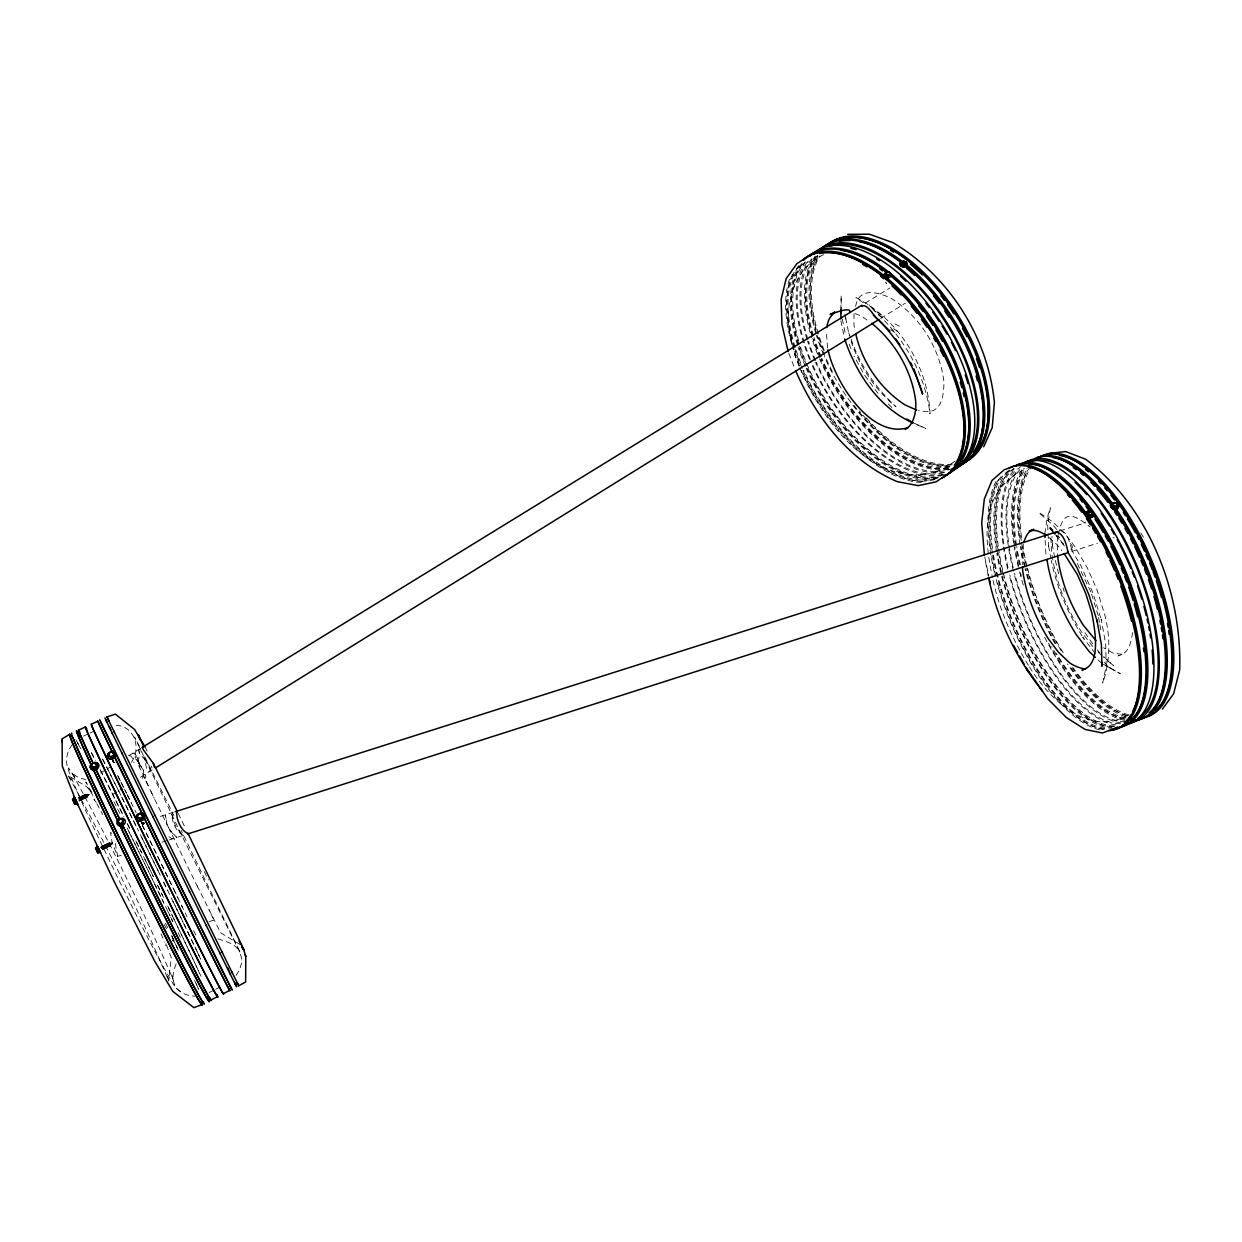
<?xml version="1.0" encoding="UTF-8"?>
<svg xmlns="http://www.w3.org/2000/svg" width="1242" height="1242" viewBox="0 0 1242 1242"><rect width="100%" height="100%" fill="white"/><g stroke="black" fill="none" stroke-linecap="round" stroke-linejoin="round"><path stroke-width="0.75" stroke-dasharray="5 3.75" d="M840.896 309.832L841.176 295.394L841.16 309.879M854.015 313.729L853.922 325.094L855.039 330.419M78.417 797.923L78.976 797.333L80.466 799.18M80.093 799.817L78.665 797.969M79.24 797.535L80.016 798.28M79.41 801.012L79.115 799.926M80.093 798.032L79.271 797.286M79.209 800.453L79.302 799.211M80.016 799.289L80.777 800.36L80.14 797.38M79.488 800.236L79.519 799.351M80.792 798.823L79.799 796.945L80.792 798.094M79.69 800.547L80.078 799.832M80.513 800.159C82.065 801.851 79.581 796.075 80.916 797.643M81.894 797.581L81.18 796.308L81.739 797.255M81.615 799.972L80.947 797.752M81.755 796.138L82.158 796.712M82.003 795.936L82.717 797.193M81.32 798.901C84.44 801.711 78.696 794.632 81.615 797.706M83.773 797.643L82.282 795.796L82.64 796.696M83.882 798.28C80.683 791.527 84.891 801.804 82.826 797.085M82.376 798.575L82.702 799.46L82.267 797.348M83.711 796.184L82.826 795.548L84.347 798.606M82.345 798.575L81.46 796.184L82.903 798.885M83.4 795.641L85.186 798.311L84.735 796.914M83.323 797.752L83.261 799.211L83.09 797.69M85.139 797.007L84.208 794.911L85.807 797.38M84.27 798.249L84.021 798.28M85.589 795.47L84.487 794.771L85.046 795.718M83.913 797.302L84.363 798.373M84.906 798.435L83.928 795.035M85.325 794.74L87.111 797.426L85.667 794.538M85.17 797.116L85.388 797.628M86.381 795.532L85.496 795.035M86.179 794.771L77.982 798.125M84.751 796.184L86.288 797.799L86.117 796.277M86.49 794.29C85.729 793.7 89.936 797.597 86.8 794.818M86.987 794.802L87.188 795.222M87.359 794.445L87.903 795.672M88.027 794.383L87.251 794.29L88.291 794.896M87.701 795.812L87.468 796.557M88.073 795.765L87.98 794.632M102.698 848.534L102.077 846.019L102.729 847.541M102.465 846.966L102.186 846.159M102.434 849.311L102.496 849.652M103.117 846.935L102.636 845.755L103.629 847.603M102.915 845.957L104.468 848.829L103.598 847.96M102.481 848.736L103.039 849.466L102.776 848.364M103.94 846.811L103.474 845.367L103.567 847.153M102.993 847.696L103.909 849.093L102.589 846.47M104.017 845.429L104.949 846.485M104.949 846.765C107.48 850.987 103.164 842.433 105.073 846.019M104.84 847.929L104.017 848.131M105.943 844.653L105.322 845.398M106.439 844.871L105.741 844.312L107.185 845.429M105.787 846.376L106.346 847.323M105.741 845.321C104.965 844.125 107.883 849.062 105.943 846.718M107.278 844.467L107.107 843.644L108.023 845.041M107.014 845.103C106.377 840.958 107.883 850.832 106.61 845.973M107.728 845.445L107.806 847.246L106.89 845.849M108.023 846.532L107.449 845.585M107.961 843.349L108.815 843.861M108.784 843.271L109.933 845.103M108.691 844.312L108.768 842.852L109.467 843.66M108.908 845.429L108.644 846.842L108.178 845.662M108.877 843.939L109.7 842.868L110.429 844.762M109.312 845.631L109.125 846.144M109.451 845.445L109.684 845.88M109.715 842.945L111.392 844.156L111.33 843.085M109.995 844.917L110.321 846.05L109.063 844.327M110.01 845.181L110.305 844.529M110.864 843.473C111.469 844.529 109.141 841.703 110.538 844.948M110.833 844.234C111.19 845.243 108.737 846.004 102.527 849.419M111.469 843.784L111.268 843.349M111.702 843.877L111.345 844.746L111.516 843.458M142.209 823.198L142.349 822.747M142.566 822.918L142.939 823.725M144.382 822.778L144.445 823.275A1.847 1.537 -26.2 0 1 141.293 822.887A1.863 1.552 -26.2 0 0 144.103 822.763C143.467 824.657 145.283 823.679 141.681 822.98M1023.361 544.151L1021.84 555.127L1022.368 564.799M113.084 760.601L112.96 760.787A1.816 1.49 -24.6 0 0 113.286 760.787M113.146 760.725L113.286 761.672L112.944 760.973M1044.832 533.672L1047.208 517.867L1050.344 507.792L1047.689 525.319L1048.605 546.263L1048.17 543.763L1050.965 558.605M1058.013 536.28L1057.128 541.776L1057.749 557.285M1058.308 534.433C1063.152 511.114 1071.132 511.875 1090.119 527.012M140.393 748.476L137.924 763.939L154.21 798.218M1132.58 632.535C1130.748 643.496 1129.18 653.199 1118.033 655.885L1122.597 654.332L1113.375 653.292L1103.579 647.765M111.594 833.32L110.538 832.249L112.059 842.278L117.695 856.359L115.258 843.147M855.645 306.432C858.113 290.488 871.822 289.308 890.483 297.971C919.732 315.98 939.992 348.117 943.982 382.194C943.578 404.737 937.493 415.62 918.397 410.31M176.116 963.916C173.445 970.607 171.458 978.122 174.78 984.984L171.287 973.681L172.886 978.944C142.426 908.694 108.722 839.732 71.726 772.695L76.647 776.483L85.884 779.898M131.404 762.293C142.007 747.342 133.717 723.993 113.627 725.359M132.847 753.754L133.996 752.869L136.791 756.238L139.585 766.671M143.016 823.073L143.001 822.809A1.863 1.552 -26.1 0 1 141.278 822.592A1.847 1.537 -26.2 0 0 144.398 823.306M236.135 975.436L239.597 969.707L241.414 963.621L241.46 957.582L239.132 950.208L181.177 830.386M166.04 943.703L165.729 945.659M72.284 744.657C66.307 751.814 64.941 762.091 68.558 770.63C83.183 807.766 101.378 843.38 118.549 879.367C136.232 914.391 152.89 950.037 173.073 983.711C177.528 991.644 186.564 996.348 195.584 996.131M1004.871 483.185C981.025 507.668 985.9 546.558 992.451 577.421M110.321 845.709L112.479 843.101M89.176 794.368L87.033 796.852M143.746 775.039L143.342 769.466L135.657 758.955M144.74 778.812L145.919 777.306L144.662 772.198A11.861 1.413 58 0 1 140.175 764.994L136.48 759.731M1011.671 477.394L1016.204 473.497L1027.056 468.731M1000.571 486.864L1016.204 473.497M886.415 283.393L885.981 282.897M955.051 461.201L944.075 468.7L934.434 472.193M112.479 794.57L122.368 788.437M140.501 777.197L153.682 769.031L152.813 768.938M880.609 318.495L905.34 303.172M823.601 254.672C790.611 269.84 782.32 312.146 792.349 344.282M142.162 778.455L143.389 775.815L148.559 786.574M100.633 772.974L105.586 769.931M107.231 768.922L112.184 765.879M128.702 755.726L140.268 748.615M865.193 303.141L889.955 287.927M143.901 823.477L141.572 822.747M209.122 992.575L213.981 990.091M215.596 989.269L220.471 986.785M143.886 823.477L141.976 822.872M209.06 921.874L212.879 920.244L214.602 921.176L208.951 909.874M109.436 843.054L100.959 846.889L101.425 848.007M110.088 843.085L111.749 844.032M102.356 849.481L110.585 845.429L110.305 844.312M83.416 736.149L88.368 733.836M90.029 733.059L94.997 730.746M79.146 800.811L87.654 796.65M1029.494 666.876C1049.024 699.293 1089.172 737.81 1129.102 715.035M1115.425 720.546L1129.832 714.787M117.695 856.359L121.39 855.179M161.988 842.2L167.53 840.43M169.378 839.84L184.142 835.121M1071.768 551.432L1097.602 543.173M160.404 816.429L173.337 812.315M1059.861 530.877L1085.725 522.665M143.404 823.384L142.488 823.229M143.777 823.834L142.318 823.586M799.755 367.88C821.428 419.982 874.073 492.111 939.464 471.075M918.195 475.795L922.899 474.739M128.951 755.571C132.257 755.152 133.158 760.43 133.965 762.743M139.554 749.454L138.312 750.401L139.616 753.475L145.438 760.197M109.234 843.551L112.385 842.914M86.645 794.787L85.838 794.461L89.284 794.601M114.388 762.355L114.668 762.371M142.411 823.089L143.56 822.794A1.863 1.552 -26.1 0 1 141.138 822.577M141.557 822.716L144.212 823.089A1.847 1.552 -26.2 0 1 141.231 822.747M172.188 940.629L173.243 940.862M183.459 835.338C175.681 831.379 171.644 821.785 172.048 813.355C171.877 818.245 176.147 829.998 182.978 834.826M1112.91 537.662L1114.214 537.864M142.752 823.772L143.746 823.943M143.451 823.881L141.883 822.778M142.613 823.881L143.404 823.974M217.909 938.874C225.997 941.56 235.67 943.547 239.768 952.009L185.974 844.001L134.415 736.941L139.834 747.079M886.4 283.518L885.67 282.089M855.039 313.574L861.995 316.399L868.826 321.274M894.97 323.914L900.466 326.739M913.895 423.103L925.989 428.599L914.562 423.677M1061.351 530.986C1069.688 533.191 1069.626 547.986 1073.01 550.408L1072.017 545.44L1069.331 542.459M113.488 761.362L112.789 760.694A1.816 1.475 -24.7 0 0 113.301 762.045M869.85 306.2L882.984 317.02L879.507 315.872L868.841 304.771M890.623 329.472L897.066 334.269M1103.455 664.346L1120.331 673.754L1106.964 666.193L1110.674 668.413L1104.2 662.343M171.443 838.505L172.141 838.924L168.912 836.72M81.165 796.634L81.956 799.18M81.522 796.743L81.988 798.202M84.891 798.094L84.472 797.038M82.267 796.122L83.462 798.528M84.037 797.519L83.105 795.423L83.587 796.619M863.268 302.691L855.955 297.583C898.525 319.272 928.224 366.25 929.994 413.928C925.321 373.64 903.26 336.799 873.499 309.848M86.008 796.386L84.813 795.206M176.442 988.508L183.009 993.352M897.547 331.567L891.135 326.693M88.43 795.175L87.468 794.585M86.272 797.457L85.046 794.601M80.419 799.475L79.814 797.302M79.395 800.655L79.193 799.677L79.395 800.919M108.225 843.458L108.364 845.367M109.498 846.112L108.846 844.917M239.877 944.448L220.61 932.742L195.77 883.109M108.908 846.376L108.504 844.591M105.228 846.361L104.344 844.979L104.235 846.407M107.464 846.935L107.355 845.786M104.67 846.625L104.157 845.88M105.399 846.702L105.834 848.146L105.694 847.339M102.713 846.206L102.558 847.199M105.011 848.224L104.825 847.246M102.9 848.659L103.35 849.357L103.164 848.038M89.036 789.244L86.272 786.419L68.17 775.551L71.368 779.898L68.558 775.94M94.671 800.034L93.973 799.32L96.255 802.565M1048.993 537.507L1057.02 544.57L1061.77 550.579M1103.719 656.63L1113.562 665.79L1103.579 657.096M1097.99 651.879L1102.182 655.792M1098.037 659.844L1101.887 663.461M142.519 823.788L141.635 822.872A1.661 1.382 -26.2 0 0 144.336 823.368M888.309 403.945L892.175 407.904M1063.618 544.275L1056.042 535.178M173.647 941.157L172.762 940.225M1056.678 529.527L1053.294 525.257L1038.669 512.604C1053.402 520.569 1065.093 532.834 1074.672 546.433L1087.216 567.625L1097.121 590.059L1104.526 614.045C1110.612 636.851 1110.488 660.775 1102.694 683.069L1106.187 666.069L1105.706 644.179L1101.173 619.013L1101.576 620.752L1092.867 592.838L1080.897 565.715L1069.486 546.371M1057.501 534.992L1059.845 537.941M1055.948 535.442L1063.136 544.524M86.956 783.5L85.76 782.103L91.924 792.365M1092.789 643.946L1083.785 631.014M1097.276 649.783L1099.512 652.687M1092.696 646.539L1081.332 631.666C1066.024 607.726 1055.56 580.697 1051.617 552.519L1050.841 536.886M1095.289 653.571L1082.776 637.255L1083.94 639.009C1068.85 614.899 1056.88 588.46 1051.322 560.468M169.921 830.696L176.737 837.481L169.58 829.252M877.985 393.419L864.292 374.789L854.092 356.144M90.309 791.107L94.609 798.358M87.903 787.645L91.38 792.613M101.332 846.858L101.844 847.168M102.76 848.612L103.039 849.466L101.316 846.997M103.862 846.314L102.946 845.631L103.49 846.966M104.064 845.103L104.794 846.159M105.508 847.851L104.67 846.904M145.454 760.197L149.304 765.879L150.282 770.149L149.211 771.794L146.696 768.798L143.917 756.611M107.185 847.06L106.781 846.314M105.182 844.576L105.896 845.895M104.949 845.15L105.182 845.585M108.085 845.491L107.278 844.281M108.566 846.407L107.899 845.523M80.202 800.593L79.674 799.677M109.125 844.513L107.93 843.256L107.681 844.638M109.296 845.134L109.451 846.439L109.017 845.259M80.171 797.1L81.304 800.081M109.063 843.07L109.933 843.737M79.799 799.227L80.746 800.345M110.74 843.132L110.802 843.722M82.593 795.703L83.726 797.938M84.829 797.985L84.627 797.38M87.685 796.2L86.909 795.268M1062.764 543.468L1064.332 546.03M1140.808 532.896L1143.773 537.77M1077.388 563.635L1091.019 592.31M68.574 776.25C105.368 842.728 138.918 911.147 168.85 980.978M101.984 846.78L102.17 847.805M102.682 849.481L102.325 848.426M104.142 845.228L104.514 846.283M104.84 846.966L105.756 848.038M105.197 848.302L104.561 847.106M103.024 845.755L104.126 846.889M104.639 848.565L104.266 847.51M102.465 846.019L102.838 847.075M80.419 800.034L79.271 798.404M105.539 844.576L106.595 846.687M96.829 803.683L102.838 814.612M82.515 798.823L82.143 798.528M108.271 846.842L107.79 845.988M1028.407 665.386C1012.292 638.745 999.406 609.838 992.839 579.315M83.292 796.06L84.394 798.202M108.597 843.116L109.343 844.203M110.305 845.631L108.597 844.063M81.972 796.433L81.941 797.395M83.074 798.575L82.966 798.14M108.038 843.38L108.675 844.576M109.529 845.973L109.125 844.793M82.748 798.963L82.779 798.001M107.728 843.97L108.318 844.203M85.139 794.678L85.962 796.619M84.875 794.802L85.465 796.65M85.682 797.038L86.008 797.938L85.077 795.827M83.571 795.936L83.944 796.231M85.419 794.538L86.024 795.656M104.157 847.944L104.452 848.721L103.552 847.432M103.21 847.106L103.614 847.929M103.257 849.047L102.713 847.82L103.396 848.876M102.123 847.028L101.27 846.423L102.449 847.681M102.682 848.829L102.791 849.621L102.061 848.286M101.27 847.696L101.207 846.904L101.332 848.208M102.139 848.798L101.534 847.898M81.149 796.821L82.112 798.42M81.724 798.327L82.438 799.6L81.677 798.513M82.143 799.631L81.444 798.451M81.165 798.575L81.646 799.475M80.047 797.333L80.621 798.109M81.196 799.289L80.901 798.715M81.087 799.739L80.621 798.839M105.461 845.445L105.182 844.669L105.617 845.755M104.778 845.46L105.058 846.283M105.12 846.842L106.113 848.022L105.725 845.911M79.705 800.376L79.395 799.801M104.794 848.208L104.049 846.702M164.161 924.39L166.661 929.125M85.605 797.24L85.729 798.063L84.472 796.324M84.44 795.284L84.922 796.169M110.057 844.808L109.389 843.396L110.367 845.414M83.99 796.06L85.093 798.047M83.618 795.672L84.223 797.892M109.731 845.305L110.01 846.175L109.575 844.731M84.891 798.358L84.192 797.178M108.892 845.709L109.187 846.175M83.012 798.839L82.826 797.814M87.157 794.74L87.514 796.215M85.822 794.647L86.831 796.153M86.862 797.038L86.288 796.262M112.789 760.694L113.301 761.688M81.755 799.041L80.513 797.473M104.887 845.119L105.508 846.221M80.482 797.504L81.289 798.792M105.663 846.842L106.036 847.727M79.892 797.224L80.652 799.553M80.295 799.165L80.699 800.096L80.497 799.289M80.342 799.708L79.333 797.473M104.545 847.37L104.654 848.395M104.002 847.634L104.716 848.674L103.769 846.842M102.108 847.308L101.596 846.873M101.766 848.69L101.254 848.038M144.879 746.69L148.264 753.366M86.179 795.02L87.002 796.479M86.35 796.339L86.474 797.411M86.536 797.597L85.9 795.454M84.984 796.976L85.372 797.907M108.333 843.908L109.094 845.507M108.411 844.436L107.48 843.815M108.737 845.398L109.11 846.283M107.293 844.964L107.712 846.159M105.725 844.405L106.455 845.367M82.112 798.699L81.444 797.721M144.864 757.046L173.896 815.559M204.309 871.682L208.392 879.941M107.744 845.181L107.324 844.234M82.872 796.852L83.975 798.684L82.546 797.209M106.346 845.833L106.16 844.995M106.331 846.112L106.952 847.541M82.5 798.917L81.894 796.836M81.77 797.364L82.345 799.32M105.089 845.29L105.787 846.097M105.011 846.951L104.53 845.554M103.785 845.321L104.39 846.749M104.39 847.028L104.809 847.976M80.125 798.14L80.575 799.025M103.272 847.556L103.567 848.643M102.496 848.457L101.906 847.23M102.154 848.084L102.294 849.155M178.227 813.479L185.508 828.29M168.477 827.482L197.975 887.673M87.297 795.78L86.645 794.709M86.521 795.222L86.924 796.013M84.798 795.951L85.419 796.883M84.254 796.215L84.596 797.255M83.975 796.339L84.425 797.24M150.919 791.527L169.688 829.92M110.585 844.607L109.964 843.225M85.574 795.812L86.117 797.022M108.225 844.731L108.551 845.771M84.099 797.286L83.742 796.184M82.717 797.923L82.36 796.821M105.679 846.578L105.259 845.647M80.885 797.985L81.522 799.708M79.426 799.46L79.876 800.469M101.953 848.395L101.347 847.494M110.228 844.886L109.001 843.442M107.992 846.035L106.564 843.923L106.859 845.026M84.378 796.433L84.021 795.299L84.503 795.982M106.082 845.259L107.029 846.92M104.142 846.175L104.639 847.618M101.145 848.131L100.912 847.277M151.105 766.066L151.959 767.929M84.767 795.843L84.565 795.051M81.475 797.38L81.273 796.588M103.133 846.206L103.288 847.277L102.713 846.345M103.816 848.007L103.831 848.503M79.876 799.724L79.938 800.671M171.939 935.63L174.222 940.893M166.583 945.131L171.225 957.582L168.679 980.481L166.987 974.846L168.384 979.457M161.056 933.767L164.534 941.995M104.297 848.007L104.173 848.534M799.056 366.095L794.849 355.398L792.769 346.13M788.841 353.349L795.066 369.185M850.506 337.498L848.581 332.375L849.217 335.433M851.158 339.206C859.852 365.132 875.967 388.172 895.932 406.708C874.834 389.693 859.371 365.971 850.801 340.324M849.217 344.034L851.189 349.25M1058.634 573.788L1055.048 559.381M1063.059 587.87L1064.161 591.394M1091.578 594.064L1098.254 615.628M166.987 824.797L165.388 814.845L166.739 823.399M135.518 757.962L135.207 756.642C138.235 755.648 139.585 764.063 140.004 766.997M827.56 347.977L826.287 331.009M844.902 314.242L845.926 319.21M840.881 320.731L844.249 337.125M845.647 317.983L849.171 335.2M842.293 318.977L845.274 333.601M984.782 556.882L988.787 576.133M988.12 575.589L984.922 558.403M1054.706 557.534L1051.943 542.816L1052.455 545.735L1052.067 536.373M1098.58 617.46L1099.574 622.972M1099.9 624.804L1100.893 630.315M1045.904 553.963L1045.081 539.354M112.882 760.647L113.162 761.393A1.816 1.49 -24.6 0 1 112.401 760.585M937.989 477.844A127.957 65.764 57.7 0 1 803.776 370.287M800.811 363.269A127.957 65.764 57.7 0 1 795.749 349.25M795.206 347.527A127.957 65.764 57.7 0 1 800.19 264.81M934.962 479.35A128.004 65.671 57.7 0 1 802.441 371.156M799.475 364.123A128.004 65.671 57.7 0 1 794.399 350.104M793.855 348.381A128.004 65.671 57.7 0 1 791.294 278.192M791.961 276.562A128.004 65.671 57.7 0 1 798.777 265.679M921.347 482.501A129.618 66.494 57.7 0 1 800.081 367.616M799.351 365.831A129.618 66.494 57.7 0 1 792.924 348.133M791.822 344.422A129.618 66.494 57.7 0 1 789.664 278.736M922.713 481.57A129.572 66.587 57.7 0 1 802.969 370.302M802.192 368.532A129.572 66.587 57.7 0 1 794.833 349.018M794.29 347.263A129.572 66.587 57.7 0 1 792.396 274.544M949.028 469.274A129.044 67.705 57.8 0 1 818.323 355.973M817.578 354.187A129.044 67.705 57.8 0 1 811.29 336.504M810.188 332.778A129.044 67.705 57.8 0 1 812.78 258.491M948.314 467.908A127.445 66.851 57.8 0 1 820.652 359.481M819.906 357.743A127.445 66.851 57.8 0 1 812.749 338.461M812.206 336.753A127.445 66.851 57.8 0 1 815.792 256.628M952.49 468.374A127.569 66.571 57.8 0 1 816.382 362.229M815.621 360.475A127.569 66.571 57.8 0 1 808.449 341.193M807.905 339.47A127.569 66.571 57.8 0 1 812.392 257.963M943.672 472.721A127.693 66.338 57.8 0 1 811.135 361.111M810.405 359.357A127.693 66.338 57.8 0 1 809.582 259.019M944.681 472.255A129.184 67.425 57.8 0 1 815.559 362.245M814.799 360.475A129.184 67.425 57.8 0 1 807.517 340.96M806.974 339.221A129.184 67.425 57.8 0 1 808.278 261.27M949.664 466.976A127.398 66.944 57.8 0 1 821.987 358.627M821.241 356.889A127.398 66.944 57.8 0 1 814.084 337.622M813.557 335.899A127.398 66.944 57.8 0 1 817.205 255.759M948.546 468.622A129.013 67.782 57.8 0 1 821.164 358.659M820.403 356.889A129.013 67.782 57.8 0 1 813.727 339.144M812.625 335.65A129.013 67.782 57.8 0 1 815.202 256.038M935.164 478.775A129.478 66.804 57.8 0 1 806.182 368.237M805.421 366.468A129.478 66.804 57.8 0 1 798.078 346.953M797.535 345.214A129.478 66.804 57.8 0 1 799.382 265.772M949.913 466.604A128.904 67.999 57.8 0 1 824.362 356.609M823.601 354.839A128.904 67.999 57.8 0 1 816.382 335.34M815.854 333.601A128.904 67.999 57.8 0 1 817.547 255.557M947.444 465.874A128.873 68.077 57.8 0 1 859.448 411.009M823.446 350.446A128.873 68.077 57.8 0 1 817.189 332.747M816.103 329.037A128.873 68.077 57.8 0 1 817.981 256.349M938.315 477.502A129.432 66.897 57.8 0 1 807.533 367.384M806.757 365.614A129.432 66.897 57.8 0 1 799.429 346.099M798.885 344.36A129.432 66.897 57.8 0 1 801.851 263.366M942.647 474.646A127.817 66.059 57.8 0 1 799.801 344.608M798.715 340.945A127.817 66.059 57.8 0 1 805.033 261.829M944.448 474.242A127.864 65.966 57.8 0 1 807.005 368.222M804.055 361.205A127.864 65.966 57.8 0 1 803.621 262.699M942.678 474.506A129.292 67.177 57.8 0 1 810.296 361.096M809.551 359.311A129.292 67.177 57.8 0 1 805.328 262.109M951.093 465.036A127.305 67.146 57.8 0 1 852.478 403.417M832.373 371.529A127.305 67.146 57.8 0 1 817.314 335.573M816.242 332.018A127.305 67.146 57.8 0 1 818.494 256.768M952.443 464.12A127.258 67.223 57.8 0 1 864.618 415.961M824.3 350.477A127.258 67.223 57.8 0 1 819.906 255.914M1104.681 728.185A139.337 57.769 67.9 0 1 992.932 551.852M992.42 548.359A139.337 57.769 67.9 0 1 1009.544 470.097M1104.712 729.054A139.368 57.629 67.9 0 1 996.907 579.859M995.975 576.179A139.368 57.629 67.9 0 1 991.784 556.059M990.712 549.011A139.368 57.629 67.9 0 1 1003.629 473.885M1099.636 729.861A141.122 58.358 67.9 0 1 994.78 574.037M994.33 572.174A141.122 58.358 67.9 0 1 997.326 479.257M1103.346 729.535A141.107 58.498 67.9 0 1 992.7 554.91M992.405 553.094A141.107 58.498 67.9 0 1 999.111 478.605M1124.879 720.36A140.765 60.175 67.9 0 1 1043.932 635.904M1023.346 585.106A140.765 60.175 67.9 0 1 1019.294 570.854M1018.362 567.128A140.765 60.175 67.9 0 1 1013.953 544.99M1013.674 543.189A140.765 60.175 67.9 0 1 1022.476 468.979M1124.383 718.745A139.011 59.414 67.9 0 1 1047.146 640.655M1021.452 576.319A139.011 59.414 67.9 0 1 1020.505 572.81M1018.688 565.56A139.011 59.414 67.9 0 1 1015.04 547.287M1014.761 545.502A139.011 59.414 67.9 0 1 1023.222 470.439M1125.205 721.618A139.088 58.995 67.9 0 1 1014.605 573.136M1013.239 567.61A139.088 58.995 67.9 0 1 1022.368 466.976M1120.175 723.636A139.166 58.638 67.9 0 1 1009.855 574.953M1008.054 567.578A139.166 58.638 67.9 0 1 1004.235 547.598M1003.753 544.105A139.166 58.638 67.9 0 1 1017.322 468.824M1120.921 722.922A140.843 59.74 67.9 0 1 1013.86 572.919M1013.394 571.056A140.843 59.74 67.9 0 1 1020.365 466.697M1126.152 718.047A138.98 59.538 67.9 0 1 1056.476 653.478M1020.381 564.908A138.98 59.538 67.9 0 1 1016.748 546.651M1016.468 544.865A138.98 59.538 67.9 0 1 1025.007 469.787M1124.879 719.273A140.734 60.299 67.9 0 1 1051.772 646.74M1019.62 564.629A140.734 60.299 67.9 0 1 1016.235 547.97M1015.94 546.154A140.734 60.299 67.9 0 1 1024.262 468.312M1113.391 728.293A141.045 58.824 67.9 0 1 996.814 553.358M996.519 551.557A141.045 58.824 67.9 0 1 1009.063 470.066M1125.531 716.587A140.672 60.625 67.9 0 1 1067.452 663.989M1054.924 643.542A140.672 60.625 67.9 0 1 1025.054 568.665M1024.588 566.818A140.672 60.625 67.9 0 1 1020.319 546.418M1020.024 544.601A140.672 60.625 67.9 0 1 1026.761 469.492M1127.301 715.873A140.641 60.749 67.8 0 1 1072.514 668.165M1061.227 650.886A140.641 60.749 67.8 0 1 1026.746 568.029M1025.83 564.303A140.641 60.749 67.8 0 1 1021.452 542.164M1021.188 540.379A140.641 60.749 67.8 0 1 1027.693 470.314M1111.885 727.424A141.014 58.948 67.9 0 1 1003.676 576.785M1003.194 574.922A141.014 58.948 67.9 0 1 998.521 552.706M998.226 550.905A141.014 58.948 67.9 0 1 1009.575 470.671M1114.431 725.933A139.259 58.219 67.9 0 1 998.754 549.663M998.258 546.169A139.259 58.219 67.9 0 1 1014.279 468.762M1114.384 726.586A139.275 58.079 67.9 0 1 1014.264 613.253A139.275 58.079 67.9 0 1 1013.891 468.482M1115.921 724.924A140.92 59.383 67.9 0 1 1009.109 574.72M1007.728 569.131A140.92 59.383 67.9 0 1 1015.335 468.545M1126.898 715.532A138.918 59.864 67.9 0 1 1069.921 666.302M1055.7 643.558A138.918 59.864 67.9 0 1 1025.814 568.883M1025.349 567.051A138.918 59.864 67.9 0 1 1021.141 546.899M1019.822 538.05A138.918 59.864 67.9 0 1 1029.276 468.203M1128.668 714.818A138.887 59.989 67.8 0 1 1072.746 667.218M1063.245 652.857A138.887 59.989 67.8 0 1 1027.507 568.246M1027.041 566.399A138.887 59.989 67.8 0 1 1022.834 546.263M1021.529 537.413A138.887 59.989 67.8 0 1 1031.062 467.551M165.528 923.287A149.04 3.369 63.9 0 1 167.887 928.224M172.886 938.766A149.04 3.369 63.9 0 1 175.355 943.982M176.162 945.705A149.04 3.369 63.9 0 1 178.506 950.72M171.629 935.987A150.934 3.416 63.9 0 1 178.227 950.006M75.933 739.844A150.887 3.229 63.9 0 1 80.916 748.848M196.205 983.835A150.887 3.229 63.9 0 1 198.673 989.439M77.392 742.638A149.009 3.183 63.9 0 1 80.668 748.569M194.606 980.45A149.009 3.183 63.9 0 1 198.673 989.641M117.602 775.412A150.484 1.537 63.9 0 1 120.101 780.411M120.955 782.118A150.484 1.537 63.9 0 1 123.548 787.335M124.433 789.105A150.484 1.537 63.9 0 1 126.203 792.66M127.088 794.445A150.484 1.537 63.9 0 1 136.185 812.796M142.193 824.967A150.484 1.537 63.9 0 1 173.15 888.139M173.973 889.8A150.484 1.537 63.9 0 1 182.45 907.25M102.449 758.893A148.714 2.003 63.9 0 1 137.024 827.948M140.284 834.562A148.714 2.003 63.9 0 1 160.265 875.253M163.571 882.053A148.714 2.003 63.9 0 1 183.211 922.558M184.064 924.358A148.714 2.003 63.9 0 1 196.189 949.695M197.09 951.574A148.714 2.003 63.9 0 1 199.698 957.085M118.068 776.39A148.605 1.506 63.9 0 1 120.536 781.342M121.374 783.019A148.605 1.506 63.9 0 1 126.56 793.421M127.445 795.191A148.605 1.506 63.9 0 1 131.435 803.263M142.364 825.371A148.605 1.506 63.9 0 1 177.994 898.121M181.332 904.983A148.605 1.506 63.9 0 1 186.999 916.674M193.674 930.522A148.605 1.506 63.9 0 1 196.158 935.661M117.679 809.054A150.779 2.795 63.9 0 1 120.21 814.1M127.088 827.933A150.779 2.795 63.9 0 1 169.937 915.587M170.759 917.295A150.779 2.795 63.9 0 1 173.181 922.356M178.149 932.726A150.779 2.795 63.9 0 1 180.695 938.083M91.504 752.838A150.732 2.608 63.9 0 1 95.541 760.632M100.028 769.357A150.732 2.608 63.9 0 1 123.827 816.599M127.274 823.524A150.732 2.608 63.9 0 1 130.736 830.494M136.558 842.293A150.732 2.608 63.9 0 1 141.65 852.602M145.035 859.48A150.732 2.608 63.9 0 1 153.434 876.681M157.641 885.282A150.732 2.608 63.9 0 1 162.562 895.435M167.67 905.977A150.732 2.608 63.9 0 1 172.669 916.348M173.476 918.04A150.732 2.608 63.9 0 1 176.674 924.7M177.451 926.33A150.732 2.608 63.9 0 1 201.002 976.305M91.411 752.761A148.854 2.577 63.9 0 1 95.292 760.244M100.555 770.49A148.854 2.577 63.9 0 1 124.076 817.158M127.476 824.005A148.854 2.577 63.9 0 1 130.053 829.175M135.828 840.865A148.854 2.577 63.9 0 1 153.34 876.542M157.486 885.049A148.854 2.577 63.9 0 1 164.891 900.295M168.244 907.234A148.854 2.577 63.9 0 1 199.651 973.511M102.713 759.343A150.593 2.034 63.9 0 1 108.178 770.087M108.939 771.608A150.593 2.034 63.9 0 1 120.8 795.237M121.685 797.022A150.593 2.034 63.9 0 1 138.499 830.867M141.821 837.636A150.593 2.034 63.9 0 1 159.519 873.685M163.711 882.286A150.593 2.034 63.9 0 1 167.841 890.762M172.917 901.211A150.593 2.034 63.9 0 1 182.791 921.657M183.568 923.272A150.593 2.034 63.9 0 1 201.111 960.035M113.922 801.649A148.9 2.763 63.9 0 1 117.152 808.076M128.982 831.829A148.9 2.763 63.9 0 1 153.93 882.596M154.753 884.288A148.9 2.763 63.9 0 1 163.82 902.981M167.981 911.612A148.9 2.763 63.9 0 1 172.84 921.704M113.364 760.927A1.816 1.49 -24.6 0 1 112.556 760.647A1.816 1.49 -24.6 0 0 113.301 761.532M115.04 762.231A1.63 1.32 -24.7 0 1 113.845 762.262M113.27 761.843A1.63 1.32 -24.7 0 1 113.1 760.834M114.543 762.324A1.816 1.475 -24.7 0 1 113.674 762.246M113.503 761.206A1.816 1.49 -24.6 0 1 112.432 760.647M113.441 761.827A1.816 1.475 -24.7 0 1 112.556 760.616M74.939 777.213L68.357 767.975L74.939 777.213"/><path stroke-width="1.5" d="M840.881 318.915L840.896 309.832M841.16 313.496L841.16 309.879M187.93 833.227L243.215 948.143L245.776 956.48L245.637 981.956L238.697 985.791L231.664 971.632M77.765 804.459L74.132 796.898L77.641 803.962M202.213 1004.467L193.923 1007.666L172.824 991.427L154.551 960.92L114.14 881.525L75.731 800.236L62.302 766.097L62.116 738.866L69.738 734.27M1102.228 662.483L1101.918 666.224L1101.406 644.738L1096.95 620.006L1097.4 622.04L1088.753 594.359L1076.892 567.47L1067.483 551.464M121.887 826.613A1.863 1.552 -26.7 0 0 122.321 826.722L122.321 827.482M1115.921 506.162L1114.897 507.155M885.872 272.588L885.841 275.476L887.968 276.345L890.126 274.327L889.986 272.572L887.859 271.703L885.872 272.588L885.841 275.476M1117.396 505.758L1114.928 507.854L1112.506 506.798L1112.553 503.662L1114.648 502.622L1117.07 503.662L1117.396 505.758L1114.54 507.171L1113.236 505.37M887.688 272.836L887.859 271.703M887.968 276.345L890.126 274.327M889.815 273.706L889.986 272.572M901.537 263.164L903.695 261.146L905.822 262L905.791 264.888L903.803 265.772L901.676 264.903L901.537 263.164L903.508 262.295L905.635 263.149L905.791 264.888M901.676 264.903L901.708 262.015M903.508 262.295L903.695 261.146M903.803 265.772L905.961 263.739M905.635 263.149L905.822 262M142.457 818.261L142.892 815.761L140.237 813.619L137.629 814.845L137.194 817.345L139.834 819.503L142.457 818.261L142.426 814.892M137.66 818.23L137.629 814.845M123.269 823.322L123.237 819.937L121.064 818.664L118.425 819.906L117.99 822.421L120.645 824.564L123.269 823.322L123.237 819.937M113.736 756.425L113.705 753.118L111.578 751.891L109.017 753.071L108.566 755.478L111.175 757.62L113.736 756.425L113.705 753.118M109.048 756.394L109.017 753.071M188.101 833.568C180.99 831.053 175.464 817.997 177.063 811.399M96.519 767.339L96.488 764.001L94.361 762.774L91.784 763.97L91.318 766.392L93.942 768.534L96.519 767.339L96.488 764.001M91.815 767.292L91.784 763.97M1055.25 533.641L1056.181 532.042C1064.829 533.392 1066.847 547.753 1068.011 552.007M904.828 264.67L904.89 263.909M902.344 264.251L904.207 265.183M886.54 275.056L888.061 275.833L889.07 274.994M826.768 327.655C828.088 319.877 829.346 317.673 834.872 312.021M1023.61 542.319C1026.265 536.435 1026.808 532.275 1033.763 529.294M1087.371 513.07L1089.839 510.974L1092.246 512.014L1092.199 515.182L1090.088 516.222L1087.682 515.166L1087.371 513.07L1089.839 510.974M1087.682 515.166L1087.728 512.014M1090.088 516.222L1092.556 514.126M1092.199 515.182L1092.246 512.014M1112.506 506.798L1112.553 503.662M1114.291 503.678L1114.648 502.622M1114.928 507.854L1115.984 506.162M1116.713 504.733L1117.07 503.662M878.358 319.877C873.856 316.601 867.009 302.613 861.87 306.386M983.68 446.778L992.203 427.636L994.392 402.47C988.042 337.576 949.245 275.972 893.076 242.718L869.431 234.21L847.743 234.35M113.162 755.602L112.479 756.456M1115.005 508.894L1115.192 508.475A1.708 1.32 13.8 0 1 1113.624 508.754A1.708 1.32 13.8 0 0 1115.192 508.708M1113.36 505.106L1113.236 505.991M1088.551 513.458L1088.566 514.623M1162.403 709.104L1173.628 693.766L1179.667 670.059C1182.244 592.418 1148.695 506.798 1085.741 459.292L1065.605 451.545L1048.683 453.439M95.805 766.826L93.352 767.152M1088.675 513.536C1086.657 516.33 1092.448 514.654 1090.414 515.446M905.247 429.499C914.128 424.5 916.549 411.086 915.664 400.995C911.814 370.753 895.203 342.435 871.667 323.277M888.915 275.134L886.695 275.025M95.448 766.873L94.392 767.385M834.531 312.301C819.037 319.737 849.854 305.097 849.823 311.447M155.328 768.006L878.963 319.505M141.914 747.606L861.886 305.175M1114.835 508.941L1113.437 509.298M1114.959 508.615L1113.857 509.189M217.66 996.55L211.171 999.888A150.732 2.608 63.9 0 1 122.12 824.315M229.817 990.34L223.343 993.647A150.484 1.537 63.9 0 1 156.476 860.985A150.484 1.537 63.9 0 1 91.303 724.241L97.916 721.167A150.344 0.963 63.9 0 0 112.385 752.264M908.026 427.636C871.946 439.047 835.354 383.933 827.964 349.825M95.541 848.022L97.342 847.168L99.733 852.152L97.932 853.006L95.541 848.022L97.932 853.006M96.022 849.295L98.04 848.395M97.218 851.795L99.018 850.941M117.99 822.421L120.164 823.694L122.787 822.452M137.194 817.345L139.383 818.618L141.992 817.391M85.512 726.943L78.883 730.017A150.732 2.608 63.9 0 0 92.482 761.998M108.861 720.888L106.983 716.945L115.335 714.088L134.571 729.442L144.879 746.69M76.662 802.798L77.346 804.645L76.647 803.496L74.877 804.179L72.533 799.258L74.287 798.451L75.017 799.708M72.968 800.453L74.737 799.631L74.287 798.451M74.147 802.922L75.917 802.099L76.647 803.357L73.728 797.085L74.846 799.025M91.318 766.392L93.445 767.618L96.038 766.423M108.566 755.478L110.693 756.704L113.27 755.509M1084.359 669.112L1081.937 670.059C1101.53 665.293 1095.165 630.905 1091.765 612.725L1085.756 593.536L1077.466 574.736L1064.13 553.59M1117.629 727.284L1102.446 732.997L1085.104 729.442L1066.381 717.55L1047.705 698.734L1025.908 667.311M1029.68 530.893L1033.313 529.527M187.821 833.941L1068.089 552.612M175.184 811.725L1058.013 531.467M1085.555 668.631C1082.9 669.609 1071.66 665.153 1068.477 661.815L1058.184 651.91L1048.326 638.776C1035.285 617.988 1026.265 594.685 1022.647 570.388L1022.476 566.725M1114.726 508.599L1113.484 509.127A1.708 1.32 13.8 0 0 1115.487 508.459A1.708 1.32 13.8 0 1 1113.344 509.593M1114.384 508.692L1113.608 508.801M1115.005 506.876L1113.251 505.944M1029.183 531.017C1037.225 529.371 1039.057 531.576 1046.649 535.364M901.863 263.754L903.99 264.624M1089.094 515.042L1090.507 515.151L1088.023 514.11M886.012 274.327L888.139 275.196M1112.863 505.742L1115.285 506.798M1089.498 512.03L1091.904 513.086M916.565 410.062L904.875 404.83C880.33 388.777 862.367 362.68 855.8 334.145M913.025 422.699L906.815 419.035M912.932 422.948C878.684 407.687 856.266 373.516 844.622 338.942M75.001 800.05L76.104 802.208M114.186 754.018L111.578 751.891M94.858 763.69L96.985 764.917M142.892 815.761L140.237 813.619M123.719 820.822L121.064 818.664M1088.178 516.812L1088.768 517.324A1.708 1.32 13.4 0 1 1087.433 516.051A1.708 1.32 13.4 0 0 1088.411 516.951M1052.502 530.132L1049.956 527.866L1054.753 533.92M1095.987 640.639L1083.303 625.192C1070.107 604.606 1061.087 581.334 1057.718 557.068L1057.749 557.285M1095.46 657.422L1089.032 651.398L1076.069 634.305C1061.755 611.53 1051.058 586.193 1046.944 559.505M879.072 320.281L889.924 331.164M873.359 315.22C896.662 336.365 913.429 364.123 922.635 394.133L913.941 368.921M1040.253 688.146L1042.519 691.126C1015.987 658.12 997.14 618.827 988.477 577.359M895.482 338.678L899.922 344.686M177.389 811.771L153.34 763.38L142.861 749.112L142.83 747.047L143.87 746.908L138.514 735.016L139.989 739.89M1026.451 669.096L1028.764 672.357M241.833 947.211L243.789 949.975L243.215 948.143M231.012 987.638L165.869 856.576L100.788 721.881M97.528 846.081L100.711 852.726M72.533 799.258L74.877 804.179M1013.612 645.405L1017.772 652.795M1019.604 656.055L1024.184 664.206M97.435 846.889L96.752 845.802L100.291 852.928M235.002 983.602L236.679 986.816L234.536 982.329M241.553 945.907L243.789 949.975M118.425 819.906L118.906 820.776M120.164 823.694L120.645 824.564M93.445 767.618L93.942 768.534M910.37 362.338L912.156 365.629M1087.775 517.06L1087.682 516.16M139.383 818.618L139.834 819.503M237.051 982.546L237.874 984.13M110.693 756.704L111.175 757.62M239.038 941.126L240.808 944.541M229.553 972.703L235.825 985.279M106.983 716.945L108.675 720.376M109.187 726.384L110.833 729.706M219.694 952.754L230.329 974.271M98.755 850.118L98.134 848.798M221.837 951.667L232.425 973.2M205.97 924.871L220.346 954.089M75.979 800.562C74.054 796.976 77.889 804.443 75.933 800.795M154.924 815.233L222.489 953.002M152.719 816.304L189.607 891.57M189.343 891.042L206.436 925.849M113.736 730.933L155.172 815.73M121.747 752.838L152.968 816.786M108.038 719.211L114.497 732.501M111.594 731.942L122.384 754.142M237.253 982.81L238.697 985.791M227.41 967.596L229.056 970.996M112.354 733.494L104.918 717.907M74.737 799.631L75.917 802.099M105.741 719.584L106.75 721.866M98.196 849.124L97.885 848.333M99.686 851.5L100.043 852.307M795.765 370.939C815.839 417.39 849.652 461.45 897.298 481.663L918.242 485.622L936.095 481.834L940.629 478.791A129.618 66.494 57.7 0 0 930.429 330.915A129.618 66.494 57.7 0 0 801.618 260.649L796.976 263.568L786.17 278.612L781.14 299.431L781.932 324.364L788.142 351.579M99.236 850.879L99.733 852.152M245.202 954.648L245.776 956.48M153.387 763.473L154.256 766.997M989.952 582.374L990.293 583.616L989.532 579.874M984.425 555.065L981.708 522.882L984.347 499.005L992.016 480.452L1004.141 469.833L1010.057 467.582A141.122 58.358 67.9 0 1 1120.998 584.345A141.122 58.358 67.9 0 1 1108.858 730.684M62.1 739.363L62.224 742.064M1044.832 533.672L1044.988 537.46M1115.099 509.437A1.708 1.32 13.8 0 1 1114.509 509.888M95.913 769.435A1.832 1.49 -25.3 0 1 94.563 769.466M809.893 256.395A129.292 67.177 57.8 0 1 939.852 320.778A129.292 67.177 57.8 0 1 951.077 471.618M807.905 256.784A129.432 66.897 57.8 0 1 938.735 329.518A129.432 66.897 57.8 0 1 943.47 476.012M803.046 259.764A129.572 66.587 57.7 0 1 931.919 329.953A129.572 66.587 57.7 0 1 941.995 477.844M803.916 260.075A129.478 66.804 57.8 0 1 885.872 271.936M890.467 275.631A129.478 66.804 57.8 0 1 963.311 389.103A129.478 66.804 57.8 0 1 945.302 475.577M879.647 268.691A127.864 65.966 57.8 0 1 882.705 270.896M918.568 305.749A127.864 65.966 57.8 0 1 923.148 311.602M926.501 316.12A127.864 65.966 57.8 0 1 932.897 325.388M935.909 330.108A127.864 65.966 57.8 0 1 942.569 341.426M960.283 382.412A127.864 65.966 57.8 0 1 961.82 387.566M963.218 392.845A127.864 65.966 57.8 0 1 964.118 396.602M840.663 250.185A127.817 66.059 57.8 0 1 887.238 272.262M891.756 275.895A127.817 66.059 57.8 0 1 960.019 460.58M953.778 467.908A127.817 66.059 57.8 0 1 950.751 470.361M862.491 264.267A128.004 65.671 57.7 0 1 866.994 266.875M880.702 276.376A128.004 65.671 57.7 0 1 883.73 278.782M891.911 285.862A128.004 65.671 57.7 0 1 901.18 294.959M911.178 306.153A128.004 65.671 57.7 0 1 916.969 313.372M921.455 319.38A128.004 65.671 57.7 0 1 926.827 327.096M933.798 338.181A128.004 65.671 57.7 0 1 935.692 341.426M940.21 349.67A128.004 65.671 57.7 0 1 943.563 356.314M819.611 253.57A127.957 65.764 57.7 0 1 921.548 316.508A127.957 65.764 57.7 0 1 962.239 446.81M961.758 448.735A127.957 65.764 57.7 0 1 954.337 465.222M905.558 266.099A129.044 67.705 57.8 0 1 978.851 382.117A129.044 67.705 57.8 0 1 956.045 467.38M821.009 248.726A129.044 67.705 57.8 0 1 900.947 262.45M906.691 268.427A127.445 66.851 57.8 0 1 914.717 275.584M933.642 296.062A127.445 66.851 57.8 0 1 939.34 303.374M944.805 310.981A127.445 66.851 57.8 0 1 948.95 317.191M976.134 375.984A127.445 66.851 57.8 0 1 977.516 381.077M850.894 248.307A127.693 66.338 57.8 0 1 856.033 249.689M876.712 258.957A127.693 66.338 57.8 0 1 879.74 260.773M900.512 276.329A127.693 66.338 57.8 0 1 905.853 281.204M925.942 303.188A127.693 66.338 57.8 0 1 929.373 307.597M932.711 312.099A127.693 66.338 57.8 0 1 939.107 321.368M942.104 326.072A127.693 66.338 57.8 0 1 946.916 334.114M951.403 342.326A127.693 66.338 57.8 0 1 955.533 350.632M965.282 374.867A127.693 66.338 57.8 0 1 967.922 383.499M829.656 246.118A127.569 66.571 57.8 0 1 946.854 324.379A127.569 66.571 57.8 0 1 962.659 461.698M813.867 253.942A129.184 67.425 57.8 0 1 945.799 320.902A129.184 67.425 57.8 0 1 951.667 470.376M839.235 241.476A127.398 66.944 57.8 0 1 849.792 240.544M859.417 241.647A127.398 66.944 57.8 0 1 900.761 261.627M906.831 266.378A127.398 66.944 57.8 0 1 973.247 452.259M819.813 250.294A129.013 67.782 57.8 0 1 950.161 314.086A129.013 67.782 57.8 0 1 960.64 465.051M825.821 245.761A128.904 67.999 57.8 0 1 955.502 314.614A128.904 67.999 57.8 0 1 963.916 462.8M890.53 250.31A127.305 67.146 57.8 0 1 893.557 252.126M910.355 264.158A127.305 67.146 57.8 0 1 922.371 274.963M940.939 295.736A127.305 67.146 57.8 0 1 944.339 300.16M947.646 304.678A127.305 67.146 57.8 0 1 953.934 313.962M962.534 328.369A127.305 67.146 57.8 0 1 966.85 336.613M976.476 358.783A127.305 67.146 57.8 0 1 979.472 367.523M844.11 238.464A127.258 67.223 57.8 0 1 956.231 314.288A127.258 67.223 57.8 0 1 977.951 449.045M827.25 244.891A128.873 68.077 57.8 0 1 956.961 313.667A128.873 68.077 57.8 0 1 965.282 461.869M1023.889 462.49A140.92 59.383 67.9 0 1 1135.762 578.648A140.92 59.383 67.9 0 1 1122.566 725.188M1015.056 466.216A141.014 58.948 67.9 0 1 1128.109 577.266A141.014 58.948 67.9 0 1 1116.791 727.502M1008.892 468.482A141.107 58.498 67.9 0 1 1086.502 513.707M1087.682 515.383A141.107 58.498 67.9 0 1 1140.249 653.525A141.107 58.498 67.9 0 1 1110.659 729.954M1016.251 465.3A141.045 58.824 67.9 0 1 1091.128 511.952M1093.317 515.088A141.045 58.824 67.9 0 1 1144.953 652.531A141.045 58.824 67.9 0 1 1114.99 728.231M1079.981 499.082A139.275 58.079 67.9 0 1 1082.419 502.016M1086.036 506.627A139.275 58.079 67.9 0 1 1089.607 511.44M1095.071 519.311A139.275 58.079 67.9 0 1 1103.238 532.368M1105.209 535.799A139.275 58.079 67.9 0 1 1108.112 541.015M1110.907 546.294A139.275 58.079 67.9 0 1 1119.694 564.629M1121.184 568.075A139.275 58.079 67.9 0 1 1123.358 573.261M1124.74 576.723A139.275 58.079 67.9 0 1 1126.742 581.908M1128.745 587.388A139.275 58.079 67.9 0 1 1133.046 600.321M1134.163 604.031A139.275 58.079 67.9 0 1 1137.656 616.824M1143.494 648.153A139.275 58.079 67.9 0 1 1143.882 651.646M1028.811 464.166A139.259 58.219 67.9 0 1 1126.494 575.512A139.259 58.219 67.9 0 1 1130.422 720.236M1067.406 494.658A139.368 57.629 67.9 0 1 1069.812 497.312M1072.25 500.091A139.368 57.629 67.9 0 1 1081.875 512.278M1086.439 518.721A139.368 57.629 67.9 0 1 1090.569 524.947M1092.618 528.192A139.368 57.629 67.9 0 1 1095.646 533.175M1097.633 536.575A139.368 57.629 67.9 0 1 1100.552 541.776M1105.97 552.053A139.368 57.629 67.9 0 1 1108.392 557.006M1109.991 560.359A139.368 57.629 67.9 0 1 1114.571 570.606M1116.03 574.068A139.368 57.629 67.9 0 1 1118.142 579.269M1120.812 586.271A139.368 57.629 67.9 0 1 1131.509 621.186M1028.112 466.961A139.337 57.769 67.9 0 1 1116.527 569.876A139.337 57.769 67.9 0 1 1132.72 711.744M1130.857 715.035A139.337 57.769 67.9 0 1 1124.181 722.735M1034.788 458.484A140.765 60.175 67.9 0 1 1110.767 504.578M1112.972 507.683A140.765 60.175 67.9 0 1 1164.515 644.846A140.765 60.175 67.9 0 1 1133.356 720.872M1073.197 467.644A139.011 59.414 67.9 0 1 1076.1 469.662M1080.524 473.031A139.011 59.414 67.9 0 1 1083.49 475.515M1090.926 482.455A139.011 59.414 67.9 0 1 1094.59 486.259M1097.043 488.96A139.011 59.414 67.9 0 1 1108.035 502.451M1114.726 511.906A139.011 59.414 67.9 0 1 1116.806 515.042M1118.887 518.256A139.011 59.414 67.9 0 1 1121.945 523.224M1124.926 528.316A139.011 59.414 67.9 0 1 1127.845 533.517M1130.67 538.78A139.011 59.414 67.9 0 1 1133.139 543.639M1134.769 546.93A139.011 59.414 67.9 0 1 1139.473 557.068M1140.963 560.499A139.011 59.414 67.9 0 1 1143.137 565.669M1144.519 569.115A139.011 59.414 67.9 0 1 1146.521 574.301M1148.508 579.766A139.011 59.414 67.9 0 1 1151.629 588.972M1153.911 596.377A139.011 59.414 67.9 0 1 1157.358 609.154M1159.873 620.363A139.011 59.414 67.9 0 1 1160.587 624.105M1161.254 627.815A139.011 59.414 67.9 0 1 1161.86 631.495M1162.388 635.128A139.011 59.414 67.9 0 1 1162.854 638.698M1075.091 482.424A139.166 58.638 67.9 0 1 1086.812 494.642M1101.095 513.194A139.166 58.638 67.9 0 1 1109.339 525.94M1111.357 529.294A139.166 58.638 67.9 0 1 1114.322 534.433M1117.195 539.68A139.166 58.638 67.9 0 1 1119.058 543.204M1119.88 544.803A139.166 58.638 67.9 0 1 1130.794 568.401M1132.207 571.863A139.166 58.638 67.9 0 1 1134.241 577.049M1137.548 586.084A139.166 58.638 67.9 0 1 1141.755 599.017M1143.882 606.391A139.166 58.638 67.9 0 1 1146.211 615.458M1147.096 619.23A139.166 58.638 67.9 0 1 1147.918 622.987M1148.679 626.744A139.166 58.638 67.9 0 1 1149.393 630.47M1150.03 634.181A139.166 58.638 67.9 0 1 1150.604 637.829M1152.11 650.187A139.166 58.638 67.9 0 1 1152.871 664.035M1029.587 462.241A139.088 58.995 67.9 0 1 1135.25 564.008A139.088 58.995 67.9 0 1 1138.153 718.109M1025.923 462.21A140.843 59.74 67.9 0 1 1139.752 572.779A140.843 59.74 67.9 0 1 1127.596 723.17M1053.263 457.693A138.98 59.538 67.9 0 1 1112.335 504.966M1114.555 508.118A138.98 59.538 67.9 0 1 1149.098 712.768M1036.604 457.817A140.734 60.299 67.9 0 1 1112.692 503.848M1115.906 508.413A140.734 60.299 67.9 0 1 1166.502 644.924A140.734 60.299 67.9 0 1 1135.157 720.158M1040.951 456.218A140.672 60.625 67.9 0 1 1153.973 571.646A140.672 60.625 67.9 0 1 1139.457 718.435M1085.461 469.476A138.918 59.864 67.9 0 1 1088.427 471.867M1098.611 481.275A138.918 59.864 67.9 0 1 1101.064 483.837M1104.759 487.92A138.918 59.864 67.9 0 1 1107.227 490.792M1110.907 495.294A138.918 59.864 67.9 0 1 1114.555 499.998M1123.358 512.573A138.918 59.864 67.9 0 1 1125.423 515.787M1127.472 519.078A138.918 59.864 67.9 0 1 1135.359 532.771M1137.222 536.28A138.918 59.864 67.9 0 1 1138.883 539.509M1141.336 544.431A138.918 59.864 67.9 0 1 1144.503 551.138M1146.04 554.537A138.918 59.864 67.9 0 1 1148.276 559.692M1149.704 563.138A138.918 59.864 67.9 0 1 1152.436 570.047M1153.088 571.77A138.918 59.864 67.9 0 1 1155.091 577.22M1156.364 580.899A138.918 59.864 67.9 0 1 1161.518 597.511M1167.464 623.406A138.918 59.864 67.9 0 1 1168.085 627.101M1168.644 630.765A138.918 59.864 67.9 0 1 1169.141 634.367M1059.535 455.379A138.887 59.989 67.8 0 1 1155.044 571.087A138.887 59.989 67.8 0 1 1155.308 710.284M1039.647 457.165A140.641 60.749 67.8 0 1 1154.455 567.113A140.641 60.749 67.8 0 1 1141.258 717.705M141.34 817.795A1.552 1.289 -26 0 1 138.98 817.841A1.552 1.289 -26 0 0 141.712 817.717M122.399 826.846A1.863 1.552 -26.7 0 1 121.576 826.551A1.863 1.552 -26.8 0 0 122.477 827.7A1.552 1.289 -26.8 0 1 122.244 826.66M122.508 826.644A1.552 1.289 -26.7 0 1 121.825 826.396A1.552 1.289 -26.8 0 0 122.275 827.219A1.863 1.552 -26.8 0 0 122.29 828.072A1.863 1.552 -26.8 0 1 122.306 826.567A1.863 1.552 -26.8 0 0 122.259 828.026M122.29 826.846A1.552 1.289 -26.8 0 1 121.732 826.427A1.863 1.552 -26.8 0 0 122.166 827.638A1.863 1.552 -26.8 0 1 121.763 826.303A1.552 1.289 -26.8 0 0 122.43 827.11A1.863 1.552 -26.8 0 1 121.437 826.535A1.863 1.552 -26.8 0 0 122.259 827.296A1.552 1.289 -26.8 0 1 122.089 826.396M122.585 825.356A1.863 1.552 -26.7 0 1 121.219 825.402M122.415 827.482A1.552 1.289 -26.8 0 1 121.964 826.613M122.399 828.041A1.863 1.552 -26.8 0 1 121.918 826.567M122.151 820.962A1.552 1.289 -26.7 0 1 121.095 823.384M201.577 1002.356A150.934 3.416 63.9 0 1 132.459 870.518A150.934 3.416 63.9 0 1 71.291 736.444M216.9 994.516A150.593 2.034 63.9 0 1 149.397 862.258A150.593 2.034 63.9 0 1 86.893 729.178M119.496 818.897A150.732 2.608 63.9 0 1 95.665 768.814M204.262 1003.427A150.887 3.229 63.9 0 1 135.564 871.216A150.887 3.229 63.9 0 1 71.819 733.308M207.833 997.279A150.779 2.795 63.9 0 1 172.343 931.981A150.779 2.795 63.9 0 1 92.746 768.317M91.163 764.901A150.779 2.795 63.9 0 1 78.293 733.184M207.631 997.217A148.9 2.763 63.9 0 1 120.21 825.93M117.617 820.574A148.9 2.763 63.9 0 1 93.414 769.605M90.852 764.078A148.9 2.763 63.9 0 1 80.202 736.723M210.348 998.211A148.854 2.577 63.9 0 1 122.43 824.859M119.837 819.518A148.854 2.577 63.9 0 1 95.603 768.565M92.125 761.098A148.854 2.577 63.9 0 1 79.705 731.709M201.406 1002.791A149.04 3.369 63.9 0 1 133.36 872.272A149.04 3.369 63.9 0 1 70.561 735.947M203.44 1001.751A149.009 3.183 63.9 0 1 144.243 888.76A149.009 3.183 63.9 0 1 72.983 737.593M228.947 988.353A150.344 0.963 63.9 0 1 192.712 916.751A150.344 0.963 63.9 0 1 114.342 756.316M228.994 988.679A148.466 0.947 63.9 0 1 143.699 816.832M141.961 813.262A148.466 0.947 63.9 0 1 114.994 757.62M112.137 751.674A148.466 0.947 63.9 0 1 98.739 722.844M216.853 994.889A148.714 2.003 63.9 0 1 150.282 863.997A148.714 2.003 63.9 0 1 86.335 728.619M222.52 991.985A148.605 1.506 63.9 0 1 156.492 860.97A148.605 1.506 63.9 0 1 92.125 725.918M230.95 987.328A150.298 0.776 63.9 0 1 169.222 863.438A150.298 0.776 63.9 0 1 99.981 720.205M1087.821 518.768A1.708 1.32 13.4 0 1 1087.185 518.225M1088.613 517.774A1.708 1.32 13.4 0 1 1087.371 516.035M1087.293 517.898A1.708 1.32 13.4 0 0 1087.93 518.426A1.708 1.32 13.4 0 1 1087.355 517.728M1088.039 518.1A1.708 1.32 13.4 0 1 1087.402 517.572M1088.566 517.945A1.708 1.32 13.4 0 1 1087.511 517.231M1111.357 507.404A4.099 3.152 13.8 0 0 1118.312 507.419A4.099 3.152 13.8 0 0 1114.105 502.606A4.099 3.152 13.8 0 0 1111.357 507.404M1111.279 507.652A4.099 3.152 13.8 0 0 1118.235 507.668A4.099 3.152 13.8 0 0 1114.012 502.855A4.099 3.152 13.8 0 0 1111.279 507.652M93.709 769.869A4.378 3.571 -25.3 0 0 98.397 764.296A4.378 3.571 -25.3 0 0 91.147 764.249A4.378 3.571 -25.3 0 0 93.709 769.869M93.833 770.087A4.378 3.571 -25.3 0 0 98.506 764.513A4.378 3.571 -25.3 0 0 91.256 764.467A4.378 3.571 -25.3 0 0 93.833 770.087M901.242 265.974A3.664 2.67 5.1 0 0 907.234 264.748A3.664 2.67 5.1 0 0 902.484 261.488A3.664 2.67 5.1 0 0 901.242 265.974M901.195 266.238A3.664 2.67 5.1 0 0 907.188 265.027A3.664 2.67 5.1 0 0 902.453 261.767A3.664 2.67 5.1 0 0 901.195 266.238M139.632 820.884A4.456 3.695 -26 0 0 144.305 815.125A4.456 3.695 -26 0 0 136.93 815.078A4.456 3.695 -26 0 0 139.632 820.884M139.741 821.086A4.44 3.695 -26 0 0 144.414 815.342A4.44 3.695 -26 0 0 137.039 815.28A4.44 3.695 -26 0 0 139.741 821.086M120.427 825.961A4.471 3.695 -26.7 0 0 125.147 820.186A4.471 3.695 -26.7 0 0 117.757 820.124A4.471 3.695 -26.7 0 0 120.427 825.961M109.901 758.815A4.363 3.555 -24.5 0 0 115.832 754.313A4.363 3.555 -24.5 0 0 109.156 752.605A4.363 3.555 -24.5 0 0 109.901 758.815M110.01 759.033A4.363 3.555 -24.6 0 0 115.941 754.531A4.363 3.555 -24.6 0 0 109.265 752.823A4.363 3.555 -24.6 0 0 110.01 759.033M885.344 276.826A3.664 2.686 4.9 0 0 891.368 275.584A3.664 2.686 4.9 0 0 886.633 272.308A3.664 2.686 4.9 0 0 885.344 276.826M1086.517 515.772A4.099 3.167 13.4 0 0 1093.488 515.787A4.099 3.167 13.4 0 0 1089.312 510.943A4.099 3.167 13.4 0 0 1086.517 515.772M1086.439 516.02A4.099 3.167 13.4 0 0 1093.41 516.035A4.099 3.167 13.4 0 0 1089.234 511.192A4.099 3.167 13.4 0 0 1086.439 516.02"/></g></svg>
